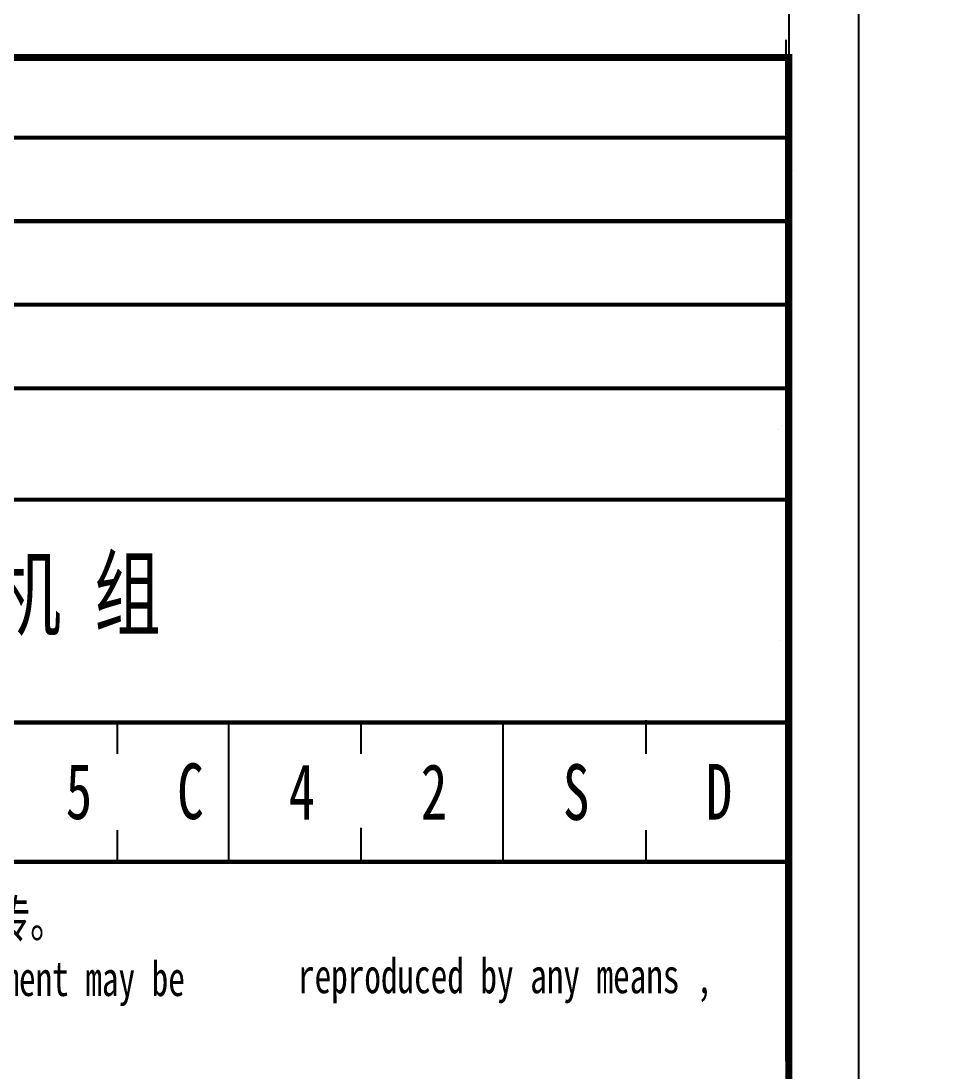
# Model space of a CAD drawing. Header units: inches. Extents: x 6 to 109360, y -14990 to 740552.
# Drawn here: x 12428 to 15698, y -8447 to -4677 of the extents above; entities that cross this region are included whole.
import ezdxf

# ---------------------------------------------------------------- set-up
doc = ezdxf.new("R2010")
doc.units = ezdxf.units.IN
doc.header["$MEASUREMENT"] = 0
for name, color, linetype in [('1', 7, 'Continuous'), ('red', 1, 'Continuous'), ('TK', 7, 'Continuous')]:
    doc.layers.add(name, color=color, linetype=linetype)
doc.styles.get("Standard").update_dxf_attribs({"font": 'txt', "bigfont": 'gbcbig.shx'})
doc.styles.add('宋体', font='', dxfattribs={"width": 0.7})
doc.styles.get('宋体').set_extended_font_data('SimSun')
doc.dimstyles.new('Standard-yuanban', dxfattribs={"dimtxt": 800, "dimasz": 0.18, "dimexe": 0.18, "dimexo": 0.0625, "dimgap": 0.09, "dimtad": 0, "dimtih": 1, "dimtoh": 1, "dimdec": 4, "dimlfac": 0.02, "dimzin": 0, "dimdsep": 46, "dimtxsty": 'Standard', "dimcen": 0.09, "dimadec": 0, "dimazin": 0, "dimtfac": 1, "dimtdec": 4, "dimtofl": 0, "dimtmove": 0, "dimatfit": 3, "dimfxl": 1, "dimtolj": 1, "dimtzin": 0, "dimarcsym": 0})

# ---------------------------------------------------------------- blocks, each defined once
blk = doc.blocks.new('图签')
at = {"layer": '1'}
for p, q in [((-0.198, 59.709), (-0.198, 133.013)), ((0, 60.055), (0, 131.762)), ((-0.723, 105.013), (-0.723, 105.013)), ((-0.723, 105.013), (-0.723, 105.013)), ((-0.723, 105.013), (-0.723, 105.013)), ((-0.723, 105.013), (-0.723, 105.013)), ((-0.526, 105.359), (-0.526, 105.359)), ((-0.526, 105.359), (-0.526, 105.359)), ((-0.526, 105.359), (-0.526, 105.359)), ((-0.526, 105.359), (-0.526, 105.359)), ((-48.198, 81.763), (-48.198, 84)), ((-40.198, 74), (-40.198, 84)), ((-30.708, 81.753), (-30.708, 84)), ((-20.506, 73.94), (-20.506, 83.94)), ((-10.259, 81.763), (-10.259, 84.172)), ((-48.198, 74), (-48.198, 76.266)), ((-30.708, 74.093), (-30.708, 76.438)), ((-10.259, 74), (-10.259, 76.266)), ((-0.198, 74), (-180.198, 74))]:
    blk.add_line(p, q, dxfattribs=at)
at = {"layer": '1', "color": 7}
for p, q in [((0.338, 123.67), (0.338, 123.67)), ((0.338, 123.67), (0.338, 123.67)), ((0.338, 123.67), (0.338, 123.67)), ((0.338, 123.67), (0.338, 123.67)), ((-0.693, 89.896), (-0.693, 89.896)), ((-0.693, 89.896), (-0.693, 89.896)), ((-0.693, 89.896), (-0.693, 89.896)), ((-0.693, 89.896), (-0.693, 89.896))]:
    blk.add_line(p, q, dxfattribs=at)
at = {"layer": '1', "color": 7, "const_width": 0.5}
blk.add_lwpolyline([(-180, 0), (0, 0), (0, 131.762), (-180, 131.762)], close=True, dxfattribs=at)
at = {"layer": '1', "color": 7, "const_width": 0.3}
for points in [[(-180.198, 126), (-0.198, 126)], [(-180.198, 120), (-0.198, 120)], [(-180.198, 114), (-0.198, 114)], [(-180.198, 108), (-0.198, 108)], [(-180.198, 100), (-0.198, 100)], [(-180.198, 84), (-0.198, 84)], [(-180.198, 74), (-0.198, 74)], [(-180, 74), (0, 74)]]:
    blk.add_lwpolyline(points, dxfattribs=at)
at = {"linetype": 'Continuous', "attachment_point": 5, "style": '宋体'}
for s, width, heights, insert, char_height in [('浙 江 金 七 门 核 电 厂 1、2 号 机 组', 163.69906, [-6.648], (-89.207, 92.989), 5), ('5', 5.7748, [-4], (-50.962, 79.033), 4), ('C', 5.7748, [-4], (-42.962, 79.033), 4), ('4', 5.7748, [-4], (-34.962, 79.033), 4), ('2', 5.7748, [-4], (-25.472, 79.033), 4), ('S', 5.7748, [-4], (-15.27, 78.973), 4), ('D', 5.7748, [-4], (-5.024, 79.033), 4)]:
    blk.add_mtext_dynamic_manual_height_columns(s, width=width, gutter_width=1, heights=heights, dxfattribs=dict(at, insert=insert, char_height=char_height))
at = {"layer": '1', "color": 7, "ltscale": 0.8, "style": '宋体', "width": 0.7}
for s, height, p in [('本文件产权属中国核电工程有限公司（CNPE）所有，未经书面许可，不得以任何方式复制、传播、发表和外传。', 2.7, (-178.198, 68.56)), ('This document is the property of China Nuclear Power Engineering CO.,LTD (CNPE) , no part of this document may be', 2.5, (-177.884, 64.365)), ('reproduced by any means , ', 2.5, (-35.239, 64.565))]:
    blk.add_text(s, height=height, dxfattribs=at).set_placement(p)
blk = doc.blocks.new('*U128')
blk.add_blockref('图签', (0, 0))
blk = doc.blocks.new('*D107')
at = {"color": 0, "lineweight": -2, "transparency": 16777216}
for p, q in [((15434.5, 3204.3), (28191.2, 3204.3)), ((28191, 3204.1), (28191, -3820.7)), ((28191, -11645.6), (28191, -4620.8)), ((15434.5, -11645.7), (28191.2, -11645.7))]:
    blk.add_line(p, q, dxfattribs=at)
at = {"color": 0, "transparency": 16777216}
for points in [[(28190.9, 3204.1), (28191, 3204.1), (28191, 3204.3)], [(28190.9, -11645.6), (28191, -11645.6), (28191, -11645.7)]]:
    blk.add_solid(points, dxfattribs=at)
at = {"layer": 'Defpoints', "color": 0, "transparency": 16777216}
for p in [(15434.4, 3204.3), (28191, 3204.3), (15434.4, -11645.7)]:
    blk.add_point(p, dxfattribs=at)
at = {"color": 0, "transparency": 16777216, "insert": (28191, -4220.7), "char_height": 800, "attachment_point": 5}
blk.add_mtext('\\A1;297.0000', dxfattribs=at)

msp = doc.modelspace()

# ---------------------------------------------------------------- linework, layer by layer
at = {"ltscale": 5}
msp.add_line((15434.44132, 3204.25363), (15434.44132, -11645.74637), dxfattribs=at)
at = {"layer": 'red', "ltscale": 10}
msp.add_line((15184.44132, 2954.25363), (15184.44132, -11395.74637), dxfattribs=at)
at = {"layer": 'TK'}
msp.add_lwpolyline([(4934.44132, 3204.25363), (15434.44132, 3204.25363), (15434.44132, -11645.74637), (4934.44132, -11645.74637)], close=True, dxfattribs=at)

# ---------------------------------------------------------------- block references
at = {"xscale": 50, "yscale": 50, "zscale": 50}
msp.add_blockref('*U128', (15184.44132, -11395.74637), dxfattribs=at)

# ---------------------------------------------------------------- dimensions: what is measured, and where the dimension line sits
dim = msp.add_linear_dim(base=(28190.97563, 3204.25363), p1=(15434.44132, -11645.74637), p2=(15434.44132, 3204.25363), angle=90, dimstyle='Standard-yuanban')
dim.commit()
dim.dimension.update_dxf_attribs({"geometry": '*D107', "text_midpoint": (28190.97563, -4220.74637)})

doc.saveas('drawing.dxf')
